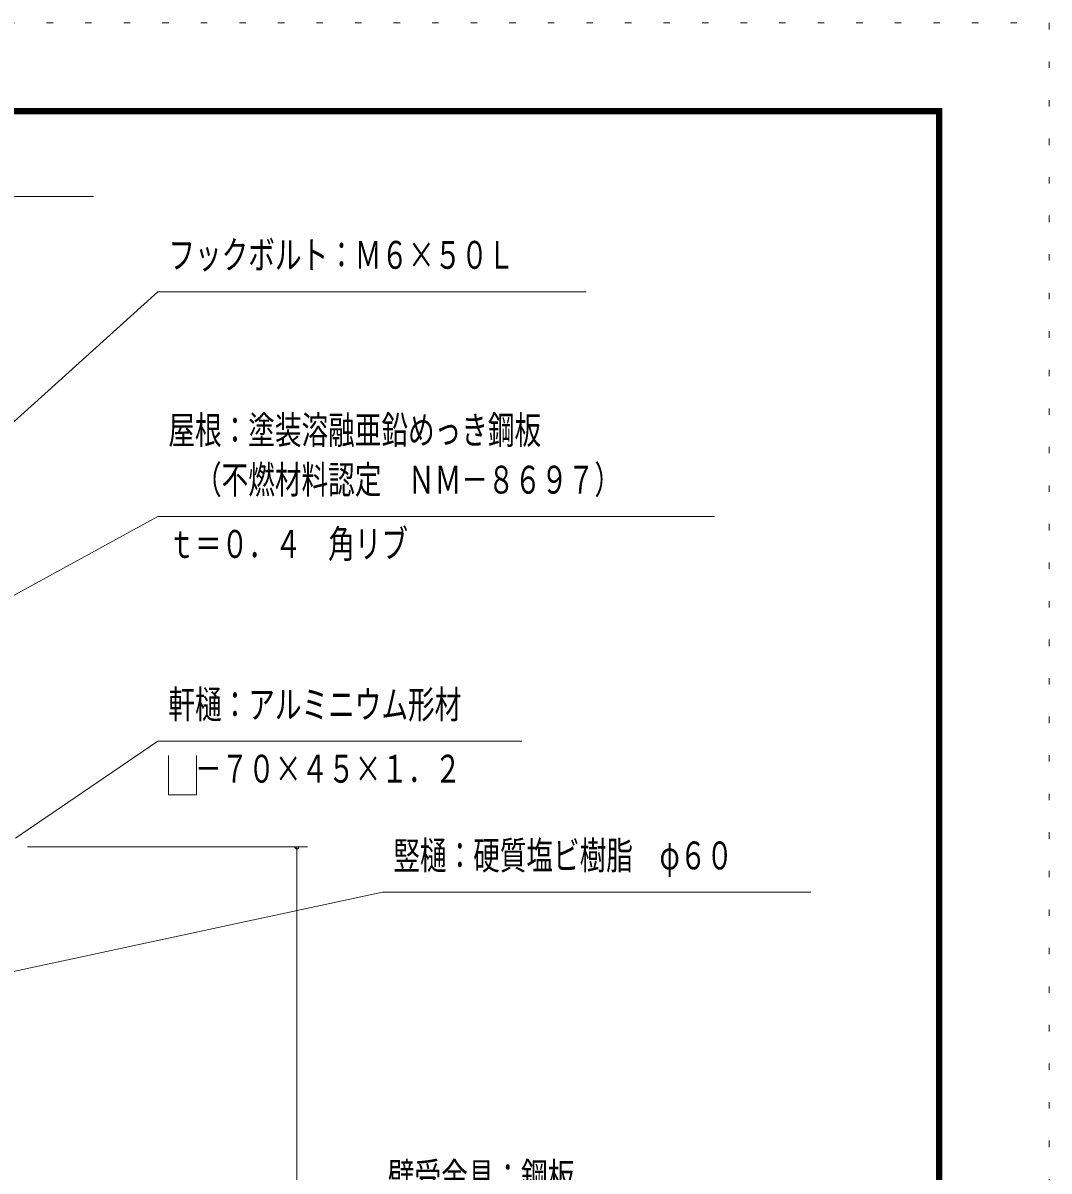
# Model space of a CAD drawing. Units: millimetres, scale not verified. Extents: x -26655 to 26659, y -10500 to 10500.
# Drawn here: x 21869 to 26659, y 5138 to 10500 of the extents above; entities that cross this region are included whole.
import ezdxf
from ezdxf.enums import TextEntityAlignment as Align

# ---------------------------------------------------------------- set-up
doc = ezdxf.new("R2010")
doc.units = ezdxf.units.MM
doc.header["$LTSCALE"] = 60
doc.linetypes.add('USER4', pattern=[3, 0.5, -2.5])
for name, color, linetype, lineweight in [('0-A_2-52DIM', 3, 'Continuous', 18), ('0-C_F-F1PAPER', 5, 'Continuous', 18), ('0-D_F-E_J_ADD', 5, 'USER4', 18)]:
    doc.layers.add(name, color=color, linetype=linetype, lineweight=lineweight)
doc.styles.add('ＭＳ ゴシック', font='')
doc.styles.get('ＭＳ ゴシック').set_extended_font_data('MS Gothic')

msp = doc.modelspace()

# ---------------------------------------------------------------- linework, layer by layer
at = {"layer": '0-A_2-52DIM'}
for p, q in [((22197.41, 9689.93), (20047.41, 9689.93)), ((22547.42, 6894.93), (22547.42, 7078.88)), ((21889.66, 6652.53), (23197.42, 6652.53)), ((23157.42, 6652.53), (23137.42, 6652.53)), ((23147.42, 6652.53), (23147.42, -900.07))]:
    msp.add_line(p, q, dxfattribs=at)
for points in [[(20786.35, 7699.55), (22497.41, 9244.93), (24497.41, 9244.93)], [(25097.41, 8194.93), (22497.41, 8194.93), (21241.12, 7506.15)], [(24197.42, 7144.93), (22497.41, 7144.93), (21833.48, 6692.54)], [(22679.06, 7078.88), (22679.06, 6894.93), (22547.42, 6894.93)], [(21489.9, 5997.63), (23547.42, 6439.95), (25547.41, 6439.95)]]:
    msp.add_lwpolyline(points, dxfattribs=at)
msp.add_arc((23147.42, 6652.53), 10, 180, 0, dxfattribs=at)
at = {"layer": '0-C_F-F1PAPER'}
for points in [[(26158.83, -10000), (-2541.17, -10000), (-2541.17, 10100), (26158.83, 10100)], [(26156.32, -9997.5), (26156.32, 10097.5), (-2538.67, 10097.5), (-2538.67, -9997.5)], [(26153.83, -9995), (26153.83, 10095), (-2536.17, 10095), (-2536.17, -9995)], [(26151.32, -9992.5), (-2533.67, -9992.5), (-2533.67, 10092.5), (26151.32, 10092.5)], [(26148.83, -9990), (26148.83, 10090), (-2531.17, 10090), (-2531.17, -9990)], [(26146.33, -9987.5), (-2528.67, -9987.5), (-2528.67, 10087.5), (26146.33, 10087.5)], [(26143.82, -9985), (26143.82, 10085), (-2526.17, 10085), (-2526.17, -9985)], [(26141.33, -9982.5), (-2523.67, -9982.5), (-2523.67, 10082.5), (26141.33, 10082.5)], [(26138.82, -9980), (-2521.17, -9980), (-2521.17, 10080), (26138.82, 10080)], [(26136.33, -9977.5), (-2518.67, -9977.5), (-2518.67, 10077.5), (26136.33, 10077.5)], [(26133.83, -9975), (26133.83, 10075), (-2516.17, 10075), (-2516.17, -9975)]]:
    msp.add_lwpolyline(points, close=True, dxfattribs=at)
at = {"layer": '0-D_F-E_J_ADD'}
msp.add_lwpolyline([(26658.83, -10500), (-3041.17, -10500), (-3041.17, 10500), (26658.83, 10500)], close=True, dxfattribs=at)

# ---------------------------------------------------------------- texts
at = {"layer": '0-A_2-52DIM', "color": 7, "style": 'ＭＳ ゴシック', "width": 0.7}
for s, p in [('フックボルト：Ｍ６×５０Ｌ', (22547.41, 9312.7)), ('屋根：塗装溶融亜鉛めっき鋼板', (22547.41, 8494.61)), ('\u3000（不燃材料認定\u3000ＮＭ－８６９７）', (22547.41, 8262.7)), ('ｔ＝０．４\u3000角リブ', (22547.41, 7962.7)), ('軒樋：アルミニウム形材', (22547.41, 7212.7)), ('\u3000－７０×４５×１．２', (22547.41, 6912.7)), ('竪樋：硬質塩ビ樹脂\u3000φ６０', (23597.42, 6507.71)), ('壁受金具：鋼板', (23572.42, 5007.69))]:
    msp.add_text(s, height=130.2, dxfattribs=at).set_placement(p, align=Align.BOTTOM_LEFT)

doc.saveas('drawing.dxf')
